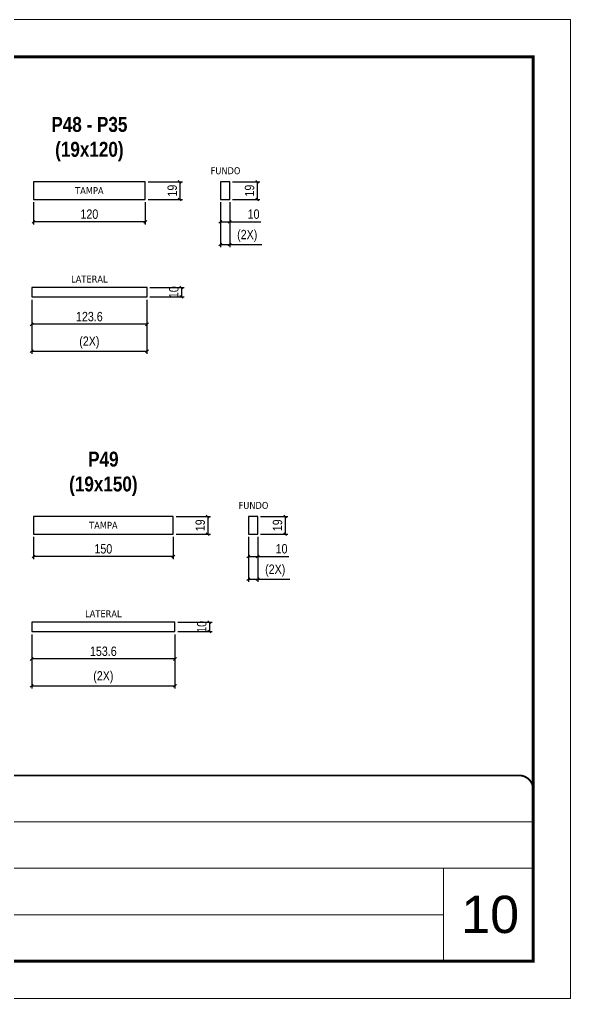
# Model space of a CAD drawing. Extents: x 1959 to 8212, y 239 to 4735.
# Drawn here: x 4452 to 5042, y 1388 to 2438 of the extents above; entities that cross this region are included whole.
import ezdxf

# ---------------------------------------------------------------- set-up
doc = ezdxf.new("R2010")
doc.units = 0
doc.linetypes.add('CONTINUO', pattern=[0])
doc.linetypes.add('DASHED', pattern=[0.75, 0.5, -0.25])
for name, color, linetype, lineweight in [('CARIMBO', 255, 'Continuous', 9), ('Folhas', 255, 'Continuous', 9), ('SARRAFO DE PRESSAO', 251, 'DASHED', 9)]:
    doc.layers.add(name, color=color, linetype=linetype, lineweight=lineweight)
for name, color, linetype in [('COTA', 241, 'Continuous'), ('NOMENCLATURA', 7, 'Continuous'), ('Painéis', 200, 'Continuous'), ('texto', 7, 'Continuous')]:
    doc.layers.add(name, color=color, linetype=linetype)
doc.styles.add('ARIAL', font='arial.ttf')
doc.styles.add('COTA TECNICA', font='techl___.ttf', dxfattribs={"height": 10})
doc.styles.add('ROMANC', font='techb___.ttf', dxfattribs={"height": 2.5})
doc.styles.get("Standard").update_dxf_attribs({"font": 'arial.ttf'})
doc.dimstyles.new('PAINEL', dxfattribs={"dimtxt": 10, "dimasz": 3, "dimexe": 3, "dimexo": 3, "dimgap": 3, "dimtad": 1, "dimdec": 1, "dimzin": 12, "dimdsep": 46, "dimtxsty": 'COTA TECNICA', "dimblk1": 'OBLIQUE', "dimblk2": 'OBLIQUE', "dimsah": 1, "dimcen": 0.9, "dimclrd": 4, "dimclre": 4, "dimclrt": 240, "dimadec": 1, "dimazin": 3, "dimtfac": 1, "dimtdec": 1, "dimtmove": 0, "dimatfit": 3, "dimfxl": 1, "dimtolj": 1, "dimtzin": 12, "dimarcsym": 0})

# ---------------------------------------------------------------- blocks, each defined once
blk = doc.blocks.new('9999999999')
at = {"color": 30, "linetype": 'CONTINUO'}
for p, q in [((98564.6, 34379.6), (99584, 34379.6)), ((98564.6, 34329.8), (99488, 34329.8)), ((99584, 34329.8), (99488, 34329.8)), ((99488, 34329.8), (99488, 34230.2)), ((98564.6, 34280), (99488, 34280))]:
    blk.add_line(p, q, dxfattribs=at)
at = {"color": 30, "linetype": 'CONTINUO', "const_width": 2}
blk.add_lwpolyline([(99584, 34230.2), (99584, 34414.4, 0.414214), (99569, 34429.4), (98229, 34429.4, 0.414214), (98214, 34414.4), (98214, 34245.2, 0.414214), (98229, 34230.2), (99584, 34230.2)], format="xyb", dxfattribs=at)
at = {"layer": 'Folhas'}
blk.add_lwpolyline([(98139, 34190.2), (99624, 34190.2), (99624, 35240.2), (98139, 35240.2)], close=True, dxfattribs=at)
at = {"layer": 'Folhas', "color": 30, "const_width": 3}
blk.add_lwpolyline([(98214, 34230.2), (99584, 34230.2), (99584, 35200.2), (98214, 35200.2)], close=True, dxfattribs=at)
blk = doc.blocks.new('_Oblique')
at = {"color": 0, "linetype": 'ByBlock', "lineweight": -2}
blk.add_line((-0.5, -0.5), (0.5, 0.5), dxfattribs=at)
blk = doc.blocks.new('*D438')
at = {"layer": 'COTA', "color": 4, "linetype": 'ByBlock', "lineweight": -2, "transparency": 16777216}
for p, q in [((4464.6, 2137.6), (4464.6, 2108.2)), ((4588.2, 2137.6), (4588.2, 2108.2)), ((4588.2, 2111.2), (4464.6, 2111.2))]:
    blk.add_line(p, q, dxfattribs=at)
at = {"layer": 'Defpoints', "color": 0, "linetype": 'ByBlock', "transparency": 16777216}
for p in [(4464.6, 2140.6), (4588.2, 2140.6), (4464.6, 2111.2)]:
    blk.add_point(p, dxfattribs=at)
at = {"layer": 'COTA', "color": 4, "linetype": 'ByBlock', "lineweight": -2, "transparency": 16777216, "xscale": 3, "yscale": 3, "zscale": 3, "rotation": 180}
blk.add_blockref('_Oblique', (4464.6, 2111.2), dxfattribs=at)
at = {"layer": 'COTA', "color": 4, "linetype": 'ByBlock', "lineweight": -2, "transparency": 16777216, "xscale": 3, "yscale": 3, "zscale": 3}
blk.add_blockref('_Oblique', (4588.2, 2111.2), dxfattribs=at)
at = {"layer": 'COTA', "color": 240, "linetype": 'ByBlock', "transparency": 16777216, "insert": (4526.4, 2119.4), "char_height": 10, "attachment_point": 5, "style": 'COTA TECNICA'}
blk.add_mtext('\\A1;123.6', dxfattribs=at)
blk = doc.blocks.new('*D439')
at = {"layer": 'COTA', "color": 4, "linetype": 'ByBlock', "lineweight": -2, "transparency": 16777216}
for p, q in [((4591.2, 2150.6), (4628.1, 2150.6)), ((4625.1, 2150.6), (4625.1, 2140.6)), ((4591.2, 2140.6), (4628.1, 2140.6))]:
    blk.add_line(p, q, dxfattribs=at)
at = {"layer": 'Defpoints', "color": 0, "linetype": 'ByBlock', "transparency": 16777216}
for p in [(4588.2, 2150.6), (4588.2, 2140.6), (4625.1, 2140.6)]:
    blk.add_point(p, dxfattribs=at)
at = {"layer": 'COTA', "color": 4, "linetype": 'ByBlock', "lineweight": -2, "transparency": 16777216, "xscale": 3, "yscale": 3, "zscale": 3}
for p, rotation in [((4625.1, 2150.6), 90), ((4625.1, 2140.6), 270)]:
    blk.add_blockref('_Oblique', p, dxfattribs=dict(at, rotation=rotation))
at = {"layer": 'COTA', "color": 240, "linetype": 'ByBlock', "transparency": 16777216, "insert": (4617, 2145.6), "char_height": 10, "attachment_point": 5, "rotation": 90, "style": 'COTA TECNICA'}
blk.add_mtext('\\A1;10', dxfattribs=at)
blk = doc.blocks.new('*D440')
at = {"layer": 'COTA', "color": 4, "linetype": 'ByBlock', "lineweight": -2, "transparency": 16777216}
for p, q in [((4464.6, 2137.6), (4464.6, 2079.4)), ((4588.2, 2137.6), (4588.2, 2079.4)), ((4464.6, 2082.4), (4588.2, 2082.4))]:
    blk.add_line(p, q, dxfattribs=at)
at = {"layer": 'Defpoints', "color": 0, "linetype": 'ByBlock', "transparency": 16777216}
for p in [(4464.6, 2140.6), (4588.2, 2140.6), (4588.2, 2082.4)]:
    blk.add_point(p, dxfattribs=at)
at = {"layer": 'COTA', "color": 4, "linetype": 'ByBlock', "lineweight": -2, "transparency": 16777216, "xscale": 3, "yscale": 3, "zscale": 3, "rotation": 180}
blk.add_blockref('_Oblique', (4464.6, 2082.4), dxfattribs=at)
at = {"layer": 'COTA', "color": 4, "linetype": 'ByBlock', "lineweight": -2, "transparency": 16777216, "xscale": 3, "yscale": 3, "zscale": 3}
blk.add_blockref('_Oblique', (4588.2, 2082.4), dxfattribs=at)
at = {"layer": 'COTA', "color": 240, "linetype": 'ByBlock', "transparency": 16777216, "insert": (4526.4, 2091.6), "char_height": 10, "attachment_point": 5, "style": 'COTA TECNICA'}
blk.add_mtext('\\A1;(2X)', dxfattribs=at)
blk = doc.blocks.new('*D441')
at = {"layer": 'COTA', "color": 4, "linetype": 'ByBlock', "lineweight": -2, "transparency": 16777216}
for p, q in [((4679.9, 2264.1), (4709.3, 2264.1)), ((4706.3, 2264.1), (4706.3, 2245.1)), ((4679.9, 2245.1), (4709.3, 2245.1))]:
    blk.add_line(p, q, dxfattribs=at)
at = {"layer": 'Defpoints', "color": 0, "linetype": 'ByBlock', "transparency": 16777216}
for p in [(4676.9, 2264.1), (4676.9, 2245.1), (4706.3, 2245.1)]:
    blk.add_point(p, dxfattribs=at)
at = {"layer": 'COTA', "color": 4, "linetype": 'ByBlock', "lineweight": -2, "transparency": 16777216, "xscale": 3, "yscale": 3, "zscale": 3}
for p, rotation in [((4706.3, 2264.1), 90), ((4706.3, 2245.1), 270)]:
    blk.add_blockref('_Oblique', p, dxfattribs=dict(at, rotation=rotation))
at = {"layer": 'COTA', "color": 240, "linetype": 'ByBlock', "transparency": 16777216, "insert": (4698.2, 2254.6), "char_height": 10, "attachment_point": 5, "rotation": 90, "style": 'COTA TECNICA'}
blk.add_mtext('\\A1;19', dxfattribs=at)
blk = doc.blocks.new('*D442')
at = {"layer": 'COTA', "color": 4, "linetype": 'ByBlock', "lineweight": -2, "transparency": 16777216}
for p, q in [((4589.4, 2264.1), (4626.3, 2264.1)), ((4623.3, 2264.1), (4623.3, 2245.1)), ((4589.4, 2245.1), (4626.3, 2245.1))]:
    blk.add_line(p, q, dxfattribs=at)
at = {"layer": 'Defpoints', "color": 0, "linetype": 'ByBlock', "transparency": 16777216}
for p in [(4586.4, 2264.1), (4586.4, 2245.1), (4623.3, 2245.1)]:
    blk.add_point(p, dxfattribs=at)
at = {"layer": 'COTA', "color": 4, "linetype": 'ByBlock', "lineweight": -2, "transparency": 16777216, "xscale": 3, "yscale": 3, "zscale": 3}
for p, rotation in [((4623.3, 2264.1), 90), ((4623.3, 2245.1), 270)]:
    blk.add_blockref('_Oblique', p, dxfattribs=dict(at, rotation=rotation))
at = {"layer": 'COTA', "color": 240, "linetype": 'ByBlock', "transparency": 16777216, "insert": (4615.3, 2254.6), "char_height": 10, "attachment_point": 5, "rotation": 90, "style": 'COTA TECNICA'}
blk.add_mtext('\\A1;19', dxfattribs=at)
blk = doc.blocks.new('*D443')
at = {"layer": 'COTA', "color": 4, "linetype": 'ByBlock', "lineweight": -2, "transparency": 16777216}
for p, q in [((4466.4, 2242.1), (4466.4, 2218.2)), ((4586.4, 2242.1), (4586.4, 2218.2)), ((4586.4, 2221.2), (4466.4, 2221.2))]:
    blk.add_line(p, q, dxfattribs=at)
at = {"layer": 'Defpoints', "color": 0, "linetype": 'ByBlock', "transparency": 16777216}
for p in [(4466.4, 2245.1), (4586.4, 2245.1), (4466.4, 2221.2)]:
    blk.add_point(p, dxfattribs=at)
at = {"layer": 'COTA', "color": 4, "linetype": 'ByBlock', "lineweight": -2, "transparency": 16777216, "xscale": 3, "yscale": 3, "zscale": 3, "rotation": 180}
blk.add_blockref('_Oblique', (4466.4, 2221.2), dxfattribs=at)
at = {"layer": 'COTA', "color": 4, "linetype": 'ByBlock', "lineweight": -2, "transparency": 16777216, "xscale": 3, "yscale": 3, "zscale": 3}
blk.add_blockref('_Oblique', (4586.4, 2221.2), dxfattribs=at)
at = {"layer": 'COTA', "color": 240, "linetype": 'ByBlock', "transparency": 16777216, "insert": (4526.4, 2229.3), "char_height": 10, "attachment_point": 5, "style": 'COTA TECNICA'}
blk.add_mtext('\\A1;120', dxfattribs=at)
blk = doc.blocks.new('*D444')
at = {"layer": 'COTA', "color": 4, "linetype": 'ByBlock', "lineweight": -2, "transparency": 16777216}
for p, q in [((4666.9, 2242.1), (4666.9, 2218.2)), ((4676.9, 2242.1), (4676.9, 2218.2)), ((4666.9, 2221.2), (4676.9, 2221.2)), ((4676.9, 2221.2), (4710.2, 2221.2))]:
    blk.add_line(p, q, dxfattribs=at)
at = {"layer": 'Defpoints', "color": 0, "linetype": 'ByBlock', "transparency": 16777216}
for p in [(4666.9, 2245.1), (4676.9, 2245.1), (4666.9, 2221.2)]:
    blk.add_point(p, dxfattribs=at)
at = {"layer": 'COTA', "color": 4, "linetype": 'ByBlock', "lineweight": -2, "transparency": 16777216, "xscale": 3, "yscale": 3, "zscale": 3, "rotation": 180}
blk.add_blockref('_Oblique', (4666.9, 2221.2), dxfattribs=at)
at = {"layer": 'COTA', "color": 4, "linetype": 'ByBlock', "lineweight": -2, "transparency": 16777216, "xscale": 3, "yscale": 3, "zscale": 3}
blk.add_blockref('_Oblique', (4676.9, 2221.2), dxfattribs=at)
at = {"layer": 'COTA', "color": 240, "linetype": 'ByBlock', "transparency": 16777216, "insert": (4702.5, 2229.3), "char_height": 10, "attachment_point": 5, "style": 'COTA TECNICA'}
blk.add_mtext('\\A1;10', dxfattribs=at)
blk = doc.blocks.new('*D445')
at = {"layer": 'COTA', "color": 4, "linetype": 'ByBlock', "lineweight": -2, "transparency": 16777216}
for p, q in [((4666.9, 2242.1), (4666.9, 2193.8)), ((4676.9, 2242.1), (4676.9, 2193.8)), ((4666.9, 2196.8), (4676.9, 2196.8)), ((4676.9, 2196.8), (4711.5, 2196.8))]:
    blk.add_line(p, q, dxfattribs=at)
at = {"layer": 'Defpoints', "color": 0, "linetype": 'ByBlock', "transparency": 16777216}
for p in [(4666.9, 2245.1), (4676.9, 2245.1), (4676.9, 2196.8)]:
    blk.add_point(p, dxfattribs=at)
at = {"layer": 'COTA', "color": 4, "linetype": 'ByBlock', "lineweight": -2, "transparency": 16777216, "xscale": 3, "yscale": 3, "zscale": 3, "rotation": 180}
blk.add_blockref('_Oblique', (4666.9, 2196.8), dxfattribs=at)
at = {"layer": 'COTA', "color": 4, "linetype": 'ByBlock', "lineweight": -2, "transparency": 16777216, "xscale": 3, "yscale": 3, "zscale": 3}
blk.add_blockref('_Oblique', (4676.9, 2196.8), dxfattribs=at)
at = {"layer": 'COTA', "color": 240, "linetype": 'ByBlock', "transparency": 16777216, "insert": (4695.7, 2206), "char_height": 10, "attachment_point": 5, "style": 'COTA TECNICA'}
blk.add_mtext('\\A1;(2X)', dxfattribs=at)
blk = doc.blocks.new('*D446')
at = {"layer": 'COTA', "color": 4, "linetype": 'ByBlock', "lineweight": -2, "transparency": 16777216}
for p, q in [((4464.6, 1778.6), (4464.6, 1749.2)), ((4618.2, 1778.6), (4618.2, 1749.2)), ((4618.2, 1752.2), (4464.6, 1752.2))]:
    blk.add_line(p, q, dxfattribs=at)
at = {"layer": 'Defpoints', "color": 0, "linetype": 'ByBlock', "transparency": 16777216}
for p in [(4464.6, 1781.6), (4618.2, 1781.6), (4464.6, 1752.2)]:
    blk.add_point(p, dxfattribs=at)
at = {"layer": 'COTA', "color": 4, "linetype": 'ByBlock', "lineweight": -2, "transparency": 16777216, "xscale": 3, "yscale": 3, "zscale": 3, "rotation": 180}
blk.add_blockref('_Oblique', (4464.6, 1752.2), dxfattribs=at)
at = {"layer": 'COTA', "color": 4, "linetype": 'ByBlock', "lineweight": -2, "transparency": 16777216, "xscale": 3, "yscale": 3, "zscale": 3}
blk.add_blockref('_Oblique', (4618.2, 1752.2), dxfattribs=at)
at = {"layer": 'COTA', "color": 240, "linetype": 'ByBlock', "transparency": 16777216, "insert": (4541.4, 1760.4), "char_height": 10, "attachment_point": 5, "style": 'COTA TECNICA'}
blk.add_mtext('\\A1;153.6', dxfattribs=at)
blk = doc.blocks.new('*D447')
at = {"layer": 'COTA', "color": 4, "linetype": 'ByBlock', "lineweight": -2, "transparency": 16777216}
for p, q in [((4621.2, 1791.6), (4658.1, 1791.6)), ((4655.1, 1791.6), (4655.1, 1781.6)), ((4621.2, 1781.6), (4658.1, 1781.6))]:
    blk.add_line(p, q, dxfattribs=at)
at = {"layer": 'Defpoints', "color": 0, "linetype": 'ByBlock', "transparency": 16777216}
for p in [(4618.2, 1791.6), (4618.2, 1781.6), (4655.1, 1781.6)]:
    blk.add_point(p, dxfattribs=at)
at = {"layer": 'COTA', "color": 4, "linetype": 'ByBlock', "lineweight": -2, "transparency": 16777216, "xscale": 3, "yscale": 3, "zscale": 3}
for p, rotation in [((4655.1, 1791.6), 90), ((4655.1, 1781.6), 270)]:
    blk.add_blockref('_Oblique', p, dxfattribs=dict(at, rotation=rotation))
at = {"layer": 'COTA', "color": 240, "linetype": 'ByBlock', "transparency": 16777216, "insert": (4647, 1786.6), "char_height": 10, "attachment_point": 5, "rotation": 90, "style": 'COTA TECNICA'}
blk.add_mtext('\\A1;10', dxfattribs=at)
blk = doc.blocks.new('*D448')
at = {"layer": 'COTA', "color": 4, "linetype": 'ByBlock', "lineweight": -2, "transparency": 16777216}
for p, q in [((4464.6, 1778.6), (4464.6, 1720.4)), ((4618.2, 1778.6), (4618.2, 1720.4)), ((4464.6, 1723.4), (4618.2, 1723.4))]:
    blk.add_line(p, q, dxfattribs=at)
at = {"layer": 'Defpoints', "color": 0, "linetype": 'ByBlock', "transparency": 16777216}
for p in [(4464.6, 1781.6), (4618.2, 1781.6), (4618.2, 1723.4)]:
    blk.add_point(p, dxfattribs=at)
at = {"layer": 'COTA', "color": 4, "linetype": 'ByBlock', "lineweight": -2, "transparency": 16777216, "xscale": 3, "yscale": 3, "zscale": 3, "rotation": 180}
blk.add_blockref('_Oblique', (4464.6, 1723.4), dxfattribs=at)
at = {"layer": 'COTA', "color": 4, "linetype": 'ByBlock', "lineweight": -2, "transparency": 16777216, "xscale": 3, "yscale": 3, "zscale": 3}
blk.add_blockref('_Oblique', (4618.2, 1723.4), dxfattribs=at)
at = {"layer": 'COTA', "color": 240, "linetype": 'ByBlock', "transparency": 16777216, "insert": (4541.4, 1732.6), "char_height": 10, "attachment_point": 5, "style": 'COTA TECNICA'}
blk.add_mtext('\\A1;(2X)', dxfattribs=at)
blk = doc.blocks.new('*D449')
at = {"layer": 'COTA', "color": 4, "linetype": 'ByBlock', "lineweight": -2, "transparency": 16777216}
for p, q in [((4709.9, 1905.1), (4739.3, 1905.1)), ((4736.3, 1905.1), (4736.3, 1886.1)), ((4709.9, 1886.1), (4739.3, 1886.1))]:
    blk.add_line(p, q, dxfattribs=at)
at = {"layer": 'Defpoints', "color": 0, "linetype": 'ByBlock', "transparency": 16777216}
for p in [(4706.9, 1905.1), (4706.9, 1886.1), (4736.3, 1886.1)]:
    blk.add_point(p, dxfattribs=at)
at = {"layer": 'COTA', "color": 4, "linetype": 'ByBlock', "lineweight": -2, "transparency": 16777216, "xscale": 3, "yscale": 3, "zscale": 3}
for p, rotation in [((4736.3, 1905.1), 90), ((4736.3, 1886.1), 270)]:
    blk.add_blockref('_Oblique', p, dxfattribs=dict(at, rotation=rotation))
at = {"layer": 'COTA', "color": 240, "linetype": 'ByBlock', "transparency": 16777216, "insert": (4728.2, 1895.6), "char_height": 10, "attachment_point": 5, "rotation": 90, "style": 'COTA TECNICA'}
blk.add_mtext('\\A1;19', dxfattribs=at)
blk = doc.blocks.new('*D450')
at = {"layer": 'COTA', "color": 4, "linetype": 'ByBlock', "lineweight": -2, "transparency": 16777216}
for p, q in [((4619.4, 1905.1), (4656.3, 1905.1)), ((4653.3, 1905.1), (4653.3, 1886.1)), ((4619.4, 1886.1), (4656.3, 1886.1))]:
    blk.add_line(p, q, dxfattribs=at)
at = {"layer": 'Defpoints', "color": 0, "linetype": 'ByBlock', "transparency": 16777216}
for p in [(4616.4, 1905.1), (4616.4, 1886.1), (4653.3, 1886.1)]:
    blk.add_point(p, dxfattribs=at)
at = {"layer": 'COTA', "color": 4, "linetype": 'ByBlock', "lineweight": -2, "transparency": 16777216, "xscale": 3, "yscale": 3, "zscale": 3}
for p, rotation in [((4653.3, 1905.1), 90), ((4653.3, 1886.1), 270)]:
    blk.add_blockref('_Oblique', p, dxfattribs=dict(at, rotation=rotation))
at = {"layer": 'COTA', "color": 240, "linetype": 'ByBlock', "transparency": 16777216, "insert": (4645.3, 1895.6), "char_height": 10, "attachment_point": 5, "rotation": 90, "style": 'COTA TECNICA'}
blk.add_mtext('\\A1;19', dxfattribs=at)
blk = doc.blocks.new('*D451')
at = {"layer": 'COTA', "color": 4, "linetype": 'ByBlock', "lineweight": -2, "transparency": 16777216}
for p, q in [((4466.4, 1883.1), (4466.4, 1859.2)), ((4616.4, 1883.1), (4616.4, 1859.2)), ((4616.4, 1862.2), (4466.4, 1862.2))]:
    blk.add_line(p, q, dxfattribs=at)
at = {"layer": 'Defpoints', "color": 0, "linetype": 'ByBlock', "transparency": 16777216}
for p in [(4466.4, 1886.1), (4616.4, 1886.1), (4466.4, 1862.2)]:
    blk.add_point(p, dxfattribs=at)
at = {"layer": 'COTA', "color": 4, "linetype": 'ByBlock', "lineweight": -2, "transparency": 16777216, "xscale": 3, "yscale": 3, "zscale": 3, "rotation": 180}
blk.add_blockref('_Oblique', (4466.4, 1862.2), dxfattribs=at)
at = {"layer": 'COTA', "color": 4, "linetype": 'ByBlock', "lineweight": -2, "transparency": 16777216, "xscale": 3, "yscale": 3, "zscale": 3}
blk.add_blockref('_Oblique', (4616.4, 1862.2), dxfattribs=at)
at = {"layer": 'COTA', "color": 240, "linetype": 'ByBlock', "transparency": 16777216, "insert": (4541.4, 1870.3), "char_height": 10, "attachment_point": 5, "style": 'COTA TECNICA'}
blk.add_mtext('\\A1;150', dxfattribs=at)
blk = doc.blocks.new('*D452')
at = {"layer": 'COTA', "color": 4, "linetype": 'ByBlock', "lineweight": -2, "transparency": 16777216}
for p, q in [((4696.9, 1883.1), (4696.9, 1859.2)), ((4706.9, 1883.1), (4706.9, 1859.2)), ((4696.9, 1862.2), (4706.9, 1862.2)), ((4706.9, 1862.2), (4740.2, 1862.2))]:
    blk.add_line(p, q, dxfattribs=at)
at = {"layer": 'Defpoints', "color": 0, "linetype": 'ByBlock', "transparency": 16777216}
for p in [(4696.9, 1886.1), (4706.9, 1886.1), (4696.9, 1862.2)]:
    blk.add_point(p, dxfattribs=at)
at = {"layer": 'COTA', "color": 4, "linetype": 'ByBlock', "lineweight": -2, "transparency": 16777216, "xscale": 3, "yscale": 3, "zscale": 3, "rotation": 180}
blk.add_blockref('_Oblique', (4696.9, 1862.2), dxfattribs=at)
at = {"layer": 'COTA', "color": 4, "linetype": 'ByBlock', "lineweight": -2, "transparency": 16777216, "xscale": 3, "yscale": 3, "zscale": 3}
blk.add_blockref('_Oblique', (4706.9, 1862.2), dxfattribs=at)
at = {"layer": 'COTA', "color": 240, "linetype": 'ByBlock', "transparency": 16777216, "insert": (4732.5, 1870.3), "char_height": 10, "attachment_point": 5, "style": 'COTA TECNICA'}
blk.add_mtext('\\A1;10', dxfattribs=at)
blk = doc.blocks.new('*D453')
at = {"layer": 'COTA', "color": 4, "linetype": 'ByBlock', "lineweight": -2, "transparency": 16777216}
for p, q in [((4696.9, 1883.1), (4696.9, 1834.8)), ((4706.9, 1883.1), (4706.9, 1834.8)), ((4696.9, 1837.8), (4706.9, 1837.8)), ((4706.9, 1837.8), (4741.5, 1837.8))]:
    blk.add_line(p, q, dxfattribs=at)
at = {"layer": 'Defpoints', "color": 0, "linetype": 'ByBlock', "transparency": 16777216}
for p in [(4696.9, 1886.1), (4706.9, 1886.1), (4706.9, 1837.8)]:
    blk.add_point(p, dxfattribs=at)
at = {"layer": 'COTA', "color": 4, "linetype": 'ByBlock', "lineweight": -2, "transparency": 16777216, "xscale": 3, "yscale": 3, "zscale": 3, "rotation": 180}
blk.add_blockref('_Oblique', (4696.9, 1837.8), dxfattribs=at)
at = {"layer": 'COTA', "color": 4, "linetype": 'ByBlock', "lineweight": -2, "transparency": 16777216, "xscale": 3, "yscale": 3, "zscale": 3}
blk.add_blockref('_Oblique', (4706.9, 1837.8), dxfattribs=at)
at = {"layer": 'COTA', "color": 240, "linetype": 'ByBlock', "transparency": 16777216, "insert": (4725.7, 1847), "char_height": 10, "attachment_point": 5, "style": 'COTA TECNICA'}
blk.add_mtext('\\A1;(2X)', dxfattribs=at)

msp = doc.modelspace()

# ---------------------------------------------------------------- linework, layer by layer
at = {"layer": 'Painéis'}
for p, q in [((4466.42, 2264.07), (4466.42, 2245.07)), ((4586.42, 2264.07), (4466.42, 2264.07)), ((4586.42, 2245.07), (4586.42, 2264.07)), ((4676.9, 2264.07), (4666.9, 2264.07)), ((4666.9, 2264.07), (4666.9, 2245.07)), ((4676.9, 2245.07), (4676.9, 2264.07)), ((4466.42, 2245.07), (4586.42, 2245.07)), ((4666.9, 2245.07), (4676.9, 2245.07)), ((4464.62, 2150.59), (4464.62, 2140.59)), ((4588.22, 2150.59), (4464.62, 2150.59)), ((4588.22, 2140.59), (4588.22, 2150.59)), ((4464.62, 2140.59), (4588.22, 2140.59)), ((4466.42, 1905.06), (4466.42, 1886.06)), ((4616.42, 1905.06), (4466.42, 1905.06)), ((4616.42, 1886.06), (4616.42, 1905.06)), ((4706.9, 1905.06), (4696.9, 1905.06)), ((4696.9, 1905.06), (4696.9, 1886.06)), ((4706.9, 1886.06), (4706.9, 1905.06)), ((4466.42, 1886.06), (4616.42, 1886.06)), ((4696.9, 1886.06), (4706.9, 1886.06)), ((4464.62, 1791.58), (4464.62, 1781.58)), ((4618.22, 1791.58), (4464.62, 1791.58)), ((4618.22, 1781.58), (4618.22, 1791.58)), ((4464.62, 1781.58), (4618.22, 1781.58))]:
    msp.add_line(p, q, dxfattribs=at)
for points in [[(4586.42, 2264.07), (4466.42, 2264.07), (4466.42, 2245.07), (4586.42, 2245.07)], [(4666.9, 2264.07), (4666.9, 2245.07), (4676.9, 2245.07), (4676.9, 2264.07)], [(4588.22, 2150.59), (4464.62, 2150.59), (4464.62, 2140.59), (4588.22, 2140.59)], [(4616.42, 1905.06), (4466.42, 1905.06), (4466.42, 1886.06), (4616.42, 1886.06)], [(4696.9, 1905.06), (4696.9, 1886.06), (4706.9, 1886.06), (4706.9, 1905.06)], [(4618.22, 1791.58), (4464.62, 1791.58), (4464.62, 1781.58), (4618.22, 1781.58)]]:
    msp.add_lwpolyline(points, close=True, dxfattribs=at)

# ---------------------------------------------------------------- block references
at = {"layer": 'SARRAFO DE PRESSAO', "color": 6, "linetype": 'ByBlock'}
msp.add_blockref('9999999999', (-94581.71, -32802.14), dxfattribs=at)

# ---------------------------------------------------------------- texts
at = {"layer": 'CARIMBO', "style": 'ARIAL'}
msp.add_text('10', height=40, dxfattribs=at).set_placement((4925.13, 1458.21))
at = {"layer": 'NOMENCLATURA', "char_height": 16, "attachment_point": 2, "style": 'ROMANC'}
for s, insert in [('P48 - P35\\P(19x120)', (4526.42, 2333.6)), ('P49\\P(19x150)', (4541.42, 1974.58))]:
    msp.add_mtext_dynamic_manual_height_columns(s, width=455.2937, gutter_width=1, heights=[0], dxfattribs=dict(at, insert=insert))
at = {"layer": 'texto', "color": 0, "char_height": 7.5, "attachment_point": 5}
for s, insert in [('{\\fTahoma|b0|i0|c0|p34;\\C4;FUNDO}', (4672.38, 2275.87)), ('{\\fTahoma|b0|i0|c0|p34;\\C4;TAMPA}', (4526.42, 2254.57)), ('{\\fTahoma|b0|i0|c0|p34;\\C4;LATERAL}', (4526.42, 2159.68)), ('{\\fTahoma|b0|i0|c0|p34;\\C4;FUNDO}', (4702.38, 1916.85)), ('{\\fTahoma|b0|i0|c0|p34;\\C4;TAMPA}', (4541.42, 1895.56)), ('{\\fTahoma|b0|i0|c0|p34;\\C4;LATERAL}', (4541.42, 1800.66))]:
    msp.add_mtext(s, dxfattribs=dict(at, insert=insert))

# ---------------------------------------------------------------- dimensions: what is measured, and where the dimension line sits
at = {"layer": 'COTA', "linetype": 'ByBlock'}
for base, p1, p2, picture, middle in [((4623.34, 2245.07), (4586.42, 2264.07), (4586.42, 2245.07), '*D442', (4623.34, 2254.57)), ((4625.14, 2140.59), (4588.22, 2150.59), (4588.22, 2140.59), '*D439', (4625.14, 2145.59)), ((4653.34, 1886.06), (4616.42, 1905.06), (4616.42, 1886.06), '*D450', (4653.34, 1895.56)), ((4655.14, 1781.58), (4618.22, 1791.58), (4618.22, 1781.58), '*D447', (4655.14, 1786.58))]:
    dim = msp.add_linear_dim(base=base, p1=p1, p2=p2, angle=90, dimstyle='PAINEL', override={"dimarcsym": 2}, dxfattribs=at)
    dim.commit()
    dim.dimension.update_dxf_attribs({"geometry": picture, "text_midpoint": middle, "dimtype": 160})
for base, p1, p2, picture, middle in [((4706.3, 2245.07), (4676.9, 2264.07), (4676.9, 2245.07), '*D441', (4698.21, 2254.57)), ((4736.3, 1886.06), (4706.9, 1905.06), (4706.9, 1886.06), '*D449', (4728.21, 1895.56))]:
    dim = msp.add_linear_dim(base=base, p1=p1, p2=p2, angle=90, dimstyle='PAINEL', override={"dimarcsym": 2}, dxfattribs=at)
    dim.commit()
    dim.dimension.update_dxf_attribs({"geometry": picture, "text_midpoint": middle})
for base, p1, p2, picture, middle in [((4466.42, 2221.18), (4586.42, 2245.07), (4466.42, 2245.07), '*D443', (4526.42, 2229.28)), ((4464.62, 2111.19), (4588.22, 2140.59), (4464.62, 2140.59), '*D438', (4526.42, 2119.41)), ((4466.42, 1862.17), (4616.42, 1886.06), (4466.42, 1886.06), '*D451', (4541.42, 1870.28)), ((4464.62, 1752.17), (4618.22, 1781.58), (4464.62, 1781.58), '*D446', (4541.42, 1760.39))]:
    dim = msp.add_linear_dim(base=base, p1=p1, p2=p2, dimstyle='PAINEL', override={"dimarcsym": 2}, dxfattribs=at)
    dim.commit()
    dim.dimension.update_dxf_attribs({"geometry": picture, "text_midpoint": middle})
for base, p1, p2, picture, middle in [((4666.9, 2221.18), (4676.9, 2245.07), (4666.9, 2245.07), '*D444', (4702.51, 2221.18)), ((4696.9, 1862.17), (4706.9, 1886.06), (4696.9, 1886.06), '*D452', (4732.51, 1862.17))]:
    dim = msp.add_linear_dim(base=base, p1=p1, p2=p2, dimstyle='PAINEL', override={"dimarcsym": 2}, dxfattribs=at)
    dim.commit()
    dim.dimension.update_dxf_attribs({"geometry": picture, "text_midpoint": middle, "dimtype": 160})
for base, p1, p2, picture, middle in [((4676.9, 2196.8), (4666.9, 2245.07), (4676.9, 2245.07), '*D445', (4695.72, 2206.02)), ((4588.22, 2082.42), (4464.62, 2140.59), (4588.22, 2140.59), '*D440', (4526.42, 2091.64)), ((4706.9, 1837.78), (4696.9, 1886.06), (4706.9, 1886.06), '*D453', (4725.72, 1847)), ((4618.22, 1723.41), (4464.62, 1781.58), (4618.22, 1781.58), '*D448', (4541.42, 1732.63))]:
    dim = msp.add_linear_dim(base=base, p1=p1, p2=p2, text='(2X)', dimstyle='PAINEL', override={"dimarcsym": 2}, dxfattribs=at)
    dim.commit()
    dim.dimension.update_dxf_attribs({"geometry": picture, "text_midpoint": middle})

doc.saveas('drawing.dxf')
